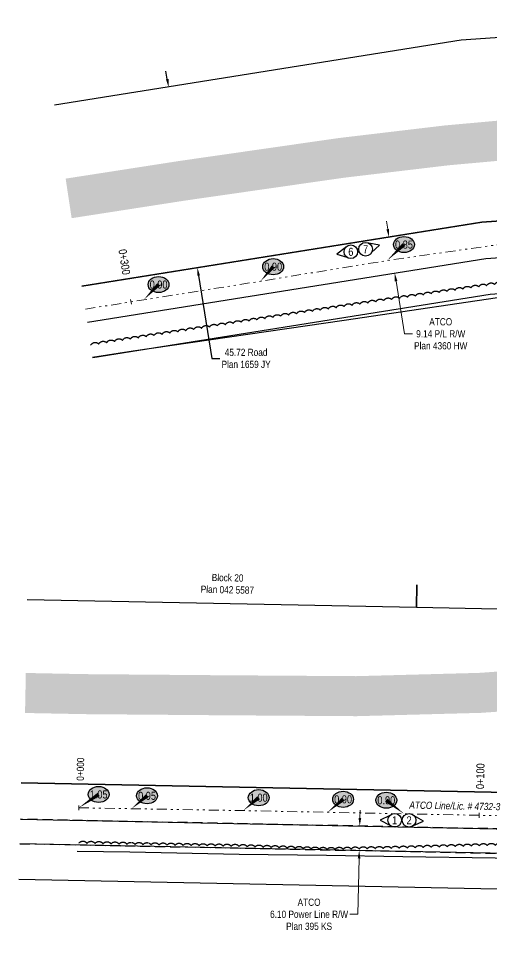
# Model space of a CAD drawing. Extents: x 414001 to 415604, y 6213282 to 6215080.
# Drawn here: x 415308.9 to 415426.8, y 6213802.3 to 6214037.7 of the extents above; entities that cross this region are included whole.
import ezdxf
from ezdxf.enums import TextEntityAlignment as Align

# ---------------------------------------------------------------- set-up
doc = ezdxf.new("R2010")
doc.units = 0
doc.header["$LTSCALE"] = 5
doc.header["$PDSIZE"] = 0.5
for name, pattern in [('0', [1, 1, 0]), ('CENTERLINEX33', [6.5, 2.5, -1, 0.5, -1, 0.5, -1]), ('foc-FLOWLINE', [3.75, 2.5, -1.25])]:
    doc.linetypes.add(name, pattern=pattern)
doc.layers.get('Defpoints').update_dxf_attribs({"color": 9})
for name, color, linetype in [('AS-FENCE-DASH', 48, 'foc-FENCE-DASH'), ('AS-ROADS', 254, 'Continuous'), ('C-EZE', 13, 'foc-FLOWLINE'), ('C-RW', 13, 'Continuous'), ('CG-NOTES', 7, 'Continuous'), ('F-RW', 190, 'Continuous'), ('L-TITLEDB', 4, 'Continuous'), ('L-TITLEDB-T', 4, 'Continuous'), ('P-ELEVATION', 7, 'Continuous'), ('T-BUSH', 110, '0')]:
    doc.layers.add(name, color=color, linetype=linetype)
doc.layers.add('AS-TELUS-ATCO PIPELINES', color=7, linetype='foc-TEL', lineweight=9, true_color=0xff9c38)
for name, color, linetype, lineweight in [('C-EZE-T', 13, 'Continuous', 9), ('C-RW-T', 13, 'Continuous', 9), ('EXISTING PIPE (EXIST OR HP)', 240, 'CENTERLINEX33', 20), ('T-TIE-T', 201, 'Continuous', 18)]:
    doc.layers.add(name, color=color, linetype=linetype, lineweight=lineweight)
doc.styles.add('1.8', font='ARIALN.TTF', dxfattribs={"height": 1.8})
doc.styles.add('175L', font='ARIALN.TTF', dxfattribs={"height": 20})
doc.styles.add('80', font='ARIALN.TTF', dxfattribs={"height": 10})
doc.styles.add('80L', font='ARIALN.TTF', dxfattribs={"height": 10})
doc.styles.add('foc-LtypeFont', font='ARIALN.TTF', dxfattribs={"height": 7.35})
doc.linetypes.add('foc-FENCE-DASH', pattern='A,0.5,-0.5,1,-0.5,1,-0.5,1,-0.5,1,-0.5,["X",foc-LtypeFont,S=0.2,R=0,X=-0.625,Y=-0.75],-0.5', length=7.5)
doc.linetypes.add('foc-TEL', pattern='A,2,-1,["T",foc-LtypeFont,S=0.2,R=0,X=-0.425,Y=-0.75],-1.24,8', length=12.24)
doc.dimstyles.new('Compass 1 000', dxfattribs={"dimtxt": 1.8, "dimasz": 2, "dimexe": 0.2, "dimexo": 0.0625, "dimgap": 0.5, "dimtad": 0, "dimtih": 1, "dimtoh": 1, "dimzin": 0, "dimdsep": 46, "dimtxsty": '1.8', "dimcen": 0.1, "dimse1": 1, "dimse2": 1, "dimclrd": 256, "dimclrt": 256, "dimaunit": 1, "dimadec": 4, "dimazin": 0, "dimtfac": 0.06, "dimtofl": 0, "dimtmove": 0, "dimatfit": 0, "dimfxl": 0.2, "dimtolj": 1, "dimtzin": 0, "dimlwd": -1, "dimarcsym": 0})

# ---------------------------------------------------------------- blocks, each defined once
blk = doc.blocks.new('*D455')
at = {"layer": 'C-RW-T', "transparency": 16777216}
for p, q in [((415400.93, 6213985.15), (415400.62, 6213987.13)), ((415403.01, 6213972.18), (415405.11, 6213959.01)), ((415405.11, 6213959.01), (415407.11, 6213959.01))]:
    blk.add_line(p, q, dxfattribs=at)
for points in [[(415401.26, 6213985.21), (415400.61, 6213985.1), (415401.25, 6213983.18)], [(415403.34, 6213972.23), (415402.68, 6213972.12), (415402.69, 6213974.15)]]:
    blk.add_solid(points, dxfattribs=at)
at = {"layer": 'Defpoints', "color": 0, "transparency": 16777216}
for p in [(415386.64, 6213980.85), (415402.69, 6213974.15), (415388.08, 6213971.82)]:
    blk.add_point(p, dxfattribs=at)
at = {"layer": 'C-RW-T', "transparency": 16777216, "insert": (415414.17, 6213959.01), "char_height": 1.8, "attachment_point": 5, "style": '1.8'}
blk.add_mtext('\\A1;ATCO\\P9.14 P/L R/W\\PPlan 4360 HW', dxfattribs=at)
blk = doc.blocks.new('*D458')
at = {"layer": 'C-EZE-T', "transparency": 16777216}
for p, q in [((415393.98, 6213838.04), (415394.02, 6213840.04)), ((415393.78, 6213827.95), (415393.5, 6213814)), ((415393.5, 6213814), (415391.5, 6213814))]:
    blk.add_line(p, q, dxfattribs=at)
for points in [[(415393.65, 6213838.05), (415394.32, 6213838.03), (415393.94, 6213836.04)], [(415393.45, 6213827.95), (415394.11, 6213827.94), (415393.82, 6213829.95)]]:
    blk.add_solid(points, dxfattribs=at)
at = {"layer": 'Defpoints', "color": 0, "transparency": 16777216}
for p in [(415436.27, 6213835.19), (415393.82, 6213829.95), (415436.14, 6213829.1)]:
    blk.add_point(p, dxfattribs=at)
at = {"layer": 'C-EZE-T', "transparency": 16777216, "insert": (415381.31, 6213814), "char_height": 1.8, "attachment_point": 5, "style": '1.8'}
blk.add_mtext('\\A1;ATCO\\P6.10 Power Line R/W\\PPlan 395 KS', dxfattribs=at)
blk = doc.blocks.new('*D473')
at = {"layer": 'Defpoints', "color": 0, "transparency": 16777216}
for p in [(415344.05, 6214020.32), (415351.26, 6213975.2), (415353.41, 6213975.54)]:
    blk.add_point(p, dxfattribs=at)
at = {"layer": 'L-TITLEDB-T', "transparency": 16777216}
for p, q in [((415345.9, 6214022.64), (415345.58, 6214024.62)), ((415353.73, 6213973.57), (415357.03, 6213952.87)), ((415357.03, 6213952.87), (415359.03, 6213952.87))]:
    blk.add_line(p, q, dxfattribs=at)
for points in [[(415346.22, 6214022.7), (415345.57, 6214022.59), (415346.21, 6214020.67)], [(415354.06, 6213973.62), (415353.4, 6213973.52), (415353.41, 6213975.54)]]:
    blk.add_solid(points, dxfattribs=at)
at = {"layer": 'L-TITLEDB-T', "transparency": 16777216, "insert": (415365.58, 6213952.87), "char_height": 1.8, "attachment_point": 5, "style": '1.8'}
blk.add_mtext('\\A1;45.72 Road\\PPlan 1659 JY', dxfattribs=at)
blk = doc.blocks.new('*U475')
at = {"layer": 'CG-NOTES', "color": 182}
blk.add_lwpolyline([(-6, 6), (-18, 0.1), (-6, -6)], dxfattribs=at)
blk.add_circle((0, 0), 8.49, dxfattribs=at)
at = {"color": 182, "style": '80L'}
blk.add_attdef('#', text='', height=10, dxfattribs=at).set_placement((0, 0), align=Align.MIDDLE_CENTER)
blk = doc.blocks.new('*U476')
at = {"layer": 'CG-NOTES', "color": 182}
blk.add_lwpolyline([(5.6, -6.4), (18, -1.1), (6.4, 5.6)], dxfattribs=at)
blk.add_circle((0, 0), 8.49, dxfattribs=at)
at = {"color": 182, "style": '80L'}
blk.add_attdef('#', text='', height=10, dxfattribs=at).set_placement((0, 0), align=Align.MIDDLE_CENTER)
blk = doc.blocks.new('*U477')
at = {"layer": 'CG-NOTES', "color": 182}
blk.add_lwpolyline([(-6.9, 4.9), (-17.7, -3.1), (-4.9, -6.9)], dxfattribs=at)
blk.add_circle((0, 0), 8.49, dxfattribs=at)
at = {"color": 182, "style": '80L'}
blk.add_attdef('#', text='', height=10, dxfattribs=at).set_placement((0, 0), align=Align.MIDDLE_CENTER)
blk = doc.blocks.new('*U478')
at = {"layer": 'CG-NOTES', "color": 182}
blk.add_lwpolyline([(7.5, -4), (17.3, 5.1), (4, 7.5)], dxfattribs=at)
blk.add_circle((0, 0), 8.49, dxfattribs=at)
at = {"color": 182, "style": '80L'}
blk.add_attdef('#', text='', height=10, dxfattribs=at).set_placement((0, 0), align=Align.MIDDLE_CENTER)
blk = doc.blocks.new('*U481')
at = {"layer": 'P-ELEVATION'}
h = blk.add_hatch(color=111, dxfattribs=at)
h.dxf.hatch_style = 1
edge = h.paths.add_edge_path()
edge.add_ellipse((0, 0), major_axis=(-13, 0), ratio=0.771839, start_angle=0, end_angle=360)
at = {"layer": 'P-ELEVATION', "color": 7, "flags": 128}
blk.add_lwpolyline([(0, 0, 5, 0, 0), (-24.8, -16.7, 0, 0, 0)], format="xyseb", dxfattribs=at)
at = {"layer": 'P-ELEVATION', "color": 7}
blk.add_ellipse((0, 0), major_axis=(-13, 0), ratio=0.771839, dxfattribs=at)
at = {"layer": 'P-ELEVATION', "style": '80'}
blk.add_attdef('BEND', text='', height=10, dxfattribs=at).set_placement((0, 0), align=Align.MIDDLE_CENTER)
blk = doc.blocks.new('*U482')
at = {"layer": 'P-ELEVATION'}
h = blk.add_hatch(color=111, dxfattribs=at)
h.dxf.hatch_style = 1
edge = h.paths.add_edge_path()
edge.add_ellipse((0, 0), major_axis=(-13, 0), ratio=0.771839, start_angle=0, end_angle=360)
at = {"layer": 'P-ELEVATION', "color": 7, "flags": 128}
blk.add_lwpolyline([(0, 0, 5, 0, 0), (-19.5, -16.2, 0, 0, 0)], format="xyseb", dxfattribs=at)
at = {"layer": 'P-ELEVATION', "color": 7}
blk.add_ellipse((0, 0), major_axis=(-13, 0), ratio=0.771839, dxfattribs=at)
at = {"layer": 'P-ELEVATION', "style": '80'}
blk.add_attdef('BEND', text='', height=10, dxfattribs=at).set_placement((0, 0), align=Align.MIDDLE_CENTER)
blk = doc.blocks.new('*U483')
at = {"layer": 'P-ELEVATION'}
h = blk.add_hatch(color=111, dxfattribs=at)
h.dxf.hatch_style = 1
edge = h.paths.add_edge_path()
edge.add_ellipse((0, 0), major_axis=(-13, 0), ratio=0.771839, start_angle=0, end_angle=360)
at = {"layer": 'P-ELEVATION', "color": 7, "flags": 128}
blk.add_lwpolyline([(0, 0, 5, 0, 0), (-19.4, -16.2, 0, 0, 0)], format="xyseb", dxfattribs=at)
at = {"layer": 'P-ELEVATION', "color": 7}
blk.add_ellipse((0, 0), major_axis=(-13, 0), ratio=0.771839, dxfattribs=at)
at = {"layer": 'P-ELEVATION', "style": '80'}
blk.add_attdef('BEND', text='', height=10, dxfattribs=at).set_placement((0, 0), align=Align.MIDDLE_CENTER)
blk = doc.blocks.new('*U484')
at = {"layer": 'P-ELEVATION'}
h = blk.add_hatch(color=111, dxfattribs=at)
h.dxf.hatch_style = 1
edge = h.paths.add_edge_path()
edge.add_ellipse((0, 0), major_axis=(-13, 0), ratio=0.771839, start_angle=0, end_angle=360)
at = {"layer": 'P-ELEVATION', "color": 7, "flags": 128}
blk.add_lwpolyline([(0, 0, 5, 0, 0), (-19.4, -16.2, 0, 0, 0)], format="xyseb", dxfattribs=at)
at = {"layer": 'P-ELEVATION', "color": 7}
blk.add_ellipse((0, 0), major_axis=(-13, 0), ratio=0.771839, dxfattribs=at)
at = {"layer": 'P-ELEVATION', "style": '80'}
blk.add_attdef('BEND', text='', height=10, dxfattribs=at).set_placement((0, 0), align=Align.MIDDLE_CENTER)
blk = doc.blocks.new('*U485')
at = {"layer": 'P-ELEVATION'}
h = blk.add_hatch(color=111, dxfattribs=at)
h.dxf.hatch_style = 1
edge = h.paths.add_edge_path()
edge.add_ellipse((0, 0), major_axis=(-13, 0), ratio=0.771839, start_angle=0, end_angle=360)
at = {"layer": 'P-ELEVATION', "color": 7, "flags": 128}
blk.add_lwpolyline([(0, 0, 5, 0, 0), (22.2, -17, 0, 0, 0)], format="xyseb", dxfattribs=at)
at = {"layer": 'P-ELEVATION', "color": 7}
blk.add_ellipse((0, 0), major_axis=(-13, 0), ratio=0.771839, dxfattribs=at)
at = {"layer": 'P-ELEVATION', "style": '80'}
blk.add_attdef('BEND', text='', height=10, dxfattribs=at).set_placement((0, 0), align=Align.MIDDLE_CENTER)
blk = doc.blocks.new('*U494')
at = {"layer": 'P-ELEVATION'}
h = blk.add_hatch(color=111, dxfattribs=at)
h.dxf.hatch_style = 1
edge = h.paths.add_edge_path()
edge.add_ellipse((0, 0), major_axis=(-13, 0), ratio=0.771839, start_angle=0, end_angle=360)
at = {"layer": 'P-ELEVATION', "color": 7, "flags": 128}
blk.add_lwpolyline([(0, 0, 5, 0, 0), (-18.6, -19.1, 0, 0, 0)], format="xyseb", dxfattribs=at)
at = {"layer": 'P-ELEVATION', "color": 7}
blk.add_ellipse((0, 0), major_axis=(-13, 0), ratio=0.771839, dxfattribs=at)
at = {"layer": 'P-ELEVATION', "style": '80'}
blk.add_attdef('BEND', text='', height=10, dxfattribs=at).set_placement((0, 0), align=Align.MIDDLE_CENTER)
blk = doc.blocks.new('*U495')
at = {"layer": 'P-ELEVATION'}
h = blk.add_hatch(color=111, dxfattribs=at)
h.dxf.hatch_style = 1
edge = h.paths.add_edge_path()
edge.add_ellipse((0, 0), major_axis=(-13, 0), ratio=0.771839, start_angle=0, end_angle=360)
at = {"layer": 'P-ELEVATION', "color": 7, "flags": 128}
blk.add_lwpolyline([(0, 0, 5, 0, 0), (-15.7, -18.1, 0, 0, 0)], format="xyseb", dxfattribs=at)
at = {"layer": 'P-ELEVATION', "color": 7}
blk.add_ellipse((0, 0), major_axis=(-13, 0), ratio=0.771839, dxfattribs=at)
at = {"layer": 'P-ELEVATION', "style": '80'}
blk.add_attdef('BEND', text='', height=10, dxfattribs=at).set_placement((0, 0), align=Align.MIDDLE_CENTER)
blk = doc.blocks.new('*U496')
at = {"layer": 'P-ELEVATION'}
h = blk.add_hatch(color=111, dxfattribs=at)
h.dxf.hatch_style = 1
edge = h.paths.add_edge_path()
edge.add_ellipse((0, 0), major_axis=(-13, 0), ratio=0.771839, start_angle=0, end_angle=360)
at = {"layer": 'P-ELEVATION', "color": 7, "flags": 128}
blk.add_lwpolyline([(0, 0, 5, 0, 0), (-21.2, -20, 0, 0, 0)], format="xyseb", dxfattribs=at)
at = {"layer": 'P-ELEVATION', "color": 7}
blk.add_ellipse((0, 0), major_axis=(-13, 0), ratio=0.771839, dxfattribs=at)
at = {"layer": 'P-ELEVATION', "style": '80'}
blk.add_attdef('BEND', text='', height=10, dxfattribs=at).set_placement((0, 0), align=Align.MIDDLE_CENTER)

msp = doc.modelspace()

# ---------------------------------------------------------------- hatches: boundary and pattern name
at = {"layer": 'AS-ROADS'}
h = msp.add_hatch(color=256, dxfattribs=at)
h.dxf.hatch_style = 1
h.paths.add_polyline_path([(415320.535, 6213997.78), (415322.029, 6213987.897), (415350.47, 6213992.315), (415389.985, 6213998), (415416.247, 6214001.121), (415461.398, 6214005.182), (415501.258, 6214007.044), (415555.999, 6214007.073), (415562.136, 6214006.843), (415562.246, 6214016.842), (415556.183, 6214017.069), (415501.022, 6214017.04), (415460.716, 6214015.157), (415415.209, 6214011.064), (415388.683, 6214007.912), (415348.991, 6214002.201)])
h = msp.add_hatch(color=256, dxfattribs=at)
h.dxf.hatch_style = 1
h.paths.add_polyline_path([(415598.242, 6213885.486), (415596.748, 6213895.37), (415554.138, 6213888.408), (415526.254, 6213884.3), (415493.11, 6213880.102), (415460.301, 6213876.879), (415423.767, 6213874.313), (415393.031, 6213873.49), (415358.037, 6213873.73), (415325.322, 6213873.998), (415310.595, 6213874.289), (415310.395, 6213864.295), (415325.183, 6213864.003), (415357.962, 6213863.735), (415393.131, 6213863.494), (415424.251, 6213864.327), (415461.14, 6213866.918), (415494.227, 6213870.168), (415527.611, 6213874.396), (415555.673, 6213878.531)])

# ---------------------------------------------------------------- linework, layer by layer
at = {"layer": 'AS-FENCE-DASH', "ltscale": 0.2, "flags": 128}
for points in [[(415327.274, 6213953.21), (415337.382, 6213954.739), (415390.037, 6213962.458), (415435.123, 6213969.063), (415491.984, 6213973.127), (415509.559, 6213972.807), (415531.262, 6213972.541), (415558.135, 6213972.028)], [(415323.404, 6213829.814), (415336.562, 6213829.584), (415363.876, 6213829.062), (415385.683, 6213828.741), (415404.721, 6213828.446), (415427.734, 6213828.07), (415448.794, 6213827.93), (415487.116, 6213833.113), (415520.258, 6213838.146), (415550.185, 6213842.749), (415591.83, 6213849.101), (415603.478, 6213850.862)]]:
    msp.add_lwpolyline(points, dxfattribs=at)
at = {"layer": 'AS-TELUS-ATCO PIPELINES', "ltscale": 0.2, "flags": 128}
msp.add_lwpolyline([(415310.96, 6213892.554), (415408.133, 6213890.609), (415408.247, 6213896.303)], dxfattribs=at)
at = {"layer": 'C-EZE', "ltscale": 0.2}
msp.add_lwpolyline([(415309.123, 6213831.643), (415478.138, 6213828.259), (415477.886, 6213818.119), (415484.077, 6213818.022), (415484.231, 6213828.138), (415493.614, 6213827.949), (415493.736, 6213834.042), (415484.323, 6213834.23), (415484.421, 6213840.689), (415484.562, 6213849.968), (415478.453, 6213848.993), (415478.312, 6213839.715), (415478.231, 6213834.352), (415448.457, 6213834.949), (415309.245, 6213837.735)], dxfattribs=at)
at = {"layer": 'C-RW'}
for points in [[(415561.959, 6213990.68), (415497.781, 6213991.966), (415424.417, 6213986.878), (415324.593, 6213970.942)], [(415325.96, 6213961.903), (415425.468, 6213977.788), (415498.006, 6213982.82), (415561.859, 6213981.535)], [(415600.807, 6213868.525), (415484.562, 6213849.968), (415478.453, 6213848.993), (415447.773, 6213844.106), (415309.428, 6213846.873)], [(415309.245, 6213837.735), (415448.457, 6213834.949), (415478.312, 6213839.715), (415484.421, 6213840.689), (415602.174, 6213859.486)]]:
    msp.add_lwpolyline(points, dxfattribs=at)
at = {"layer": 'EXISTING PIPE (EXIST OR HP)', "ltscale": 0.2, "flags": 128}
for points in [[(415325.466, 6213965.169), (415340.023, 6213967.502), (415369.206, 6213972.154), (415400.754, 6213977.312), (415430.942, 6213981.644), (415460.905, 6213983.665), (415486.838, 6213985.01), (415512.442, 6213985.655), (415533.371, 6213985.202), (415558.708, 6213984.664)], [(415323.808, 6213840.609), (415336.97, 6213840.378), (415364.853, 6213839.904), (415385.935, 6213839.493), (415405.027, 6213839.099), (415428.989, 6213838.639), (415452.53, 6213838.495), (415486.424, 6213844.229)]]:
    msp.add_lwpolyline(points, dxfattribs=at)
at = {"layer": 'F-RW', "flags": 128}
for points in [[(415325.96, 6213961.903), (415425.468, 6213977.788), (415498.006, 6213982.82), (415561.859, 6213981.535)], [(415561.761, 6213972.539), (415498.227, 6213973.817), (415426.49, 6213968.841), (415327.305, 6213953.008)], [(415309.125, 6213831.683), (415493.615, 6213827.992), (415493.899, 6213842.202), (415602.174, 6213859.486)], [(415603.52, 6213850.591), (415502.743, 6213834.504), (415502.429, 6213818.818), (415308.853, 6213822.69)]]:
    msp.add_lwpolyline(points, dxfattribs=at)
at = {"layer": 'L-TITLEDB'}
msp.add_line((415408.133, 6213890.609), (415408.247, 6213896.303), dxfattribs=at)
msp.add_line((415408.133, 6213890.609), (415408.247, 6213896.303), dxfattribs=at)
for points in [[(415562.459, 6214036.372), (415496.603, 6214037.692), (415419.233, 6214032.326), (415317.761, 6214016.127)], [(415324.593, 6213970.942), (415424.417, 6213986.878), (415497.781, 6213991.966), (415561.959, 6213990.68)], [(415593.974, 6213913.71), (415471.58, 6213894.172), (415444.616, 6213889.877), (415408.133, 6213890.609), (415310.96, 6213892.553)], [(415309.428, 6213846.873), (415447.773, 6213844.106), (415478.453, 6213848.993), (415484.562, 6213849.968), (415600.807, 6213868.525)]]:
    msp.add_lwpolyline(points, dxfattribs=at)
at = {"layer": 'L-TITLEDB', "flags": 128}
msp.add_lwpolyline([(415408.247, 6213896.303), (415408.133, 6213890.609), (415310.96, 6213892.553)], dxfattribs=at)
at = {"layer": 'T-BUSH', "flags": 128}
for points in [[(415326.827, 6213956.177, -0.5205671), (415328.803, 6213956.479, -0.5205671), (415330.779, 6213956.782, -0.5205671), (415332.755, 6213957.085, -0.5205671), (415334.732, 6213957.387, -0.5205671), (415336.708, 6213957.69, -0.5205671), (415338.684, 6213957.992, -0.5205671), (415340.66, 6213958.293, -0.5205671), (415342.637, 6213958.595, -0.5205671), (415344.613, 6213958.896, -0.5205671), (415346.589, 6213959.197, -0.5205671), (415348.566, 6213959.499, -0.5205671), (415350.542, 6213959.8, -0.5205671), (415352.518, 6213960.102, -0.5205671), (415354.495, 6213960.403, -0.5205671), (415356.471, 6213960.704, -0.5205671), (415358.447, 6213961.006, -0.5205671), (415360.424, 6213961.307, -0.5205671), (415362.4, 6213961.609, -0.5205671), (415364.376, 6213961.91, -0.5205671), (415366.353, 6213962.211, -0.5205671), (415368.329, 6213962.513, -0.5205671), (415370.305, 6213962.814, -0.5205671), (415372.282, 6213963.115, -0.5205671), (415374.258, 6213963.417, -0.5205671), (415376.234, 6213963.718, -0.5205671), (415378.211, 6213964.02, -0.5205671), (415380.187, 6213964.321, -0.5205671), (415382.163, 6213964.622, -0.5205671), (415384.14, 6213964.924, -0.5205671), (415386.116, 6213965.225, -0.5205671), (415388.092, 6213965.526, -0.5205671), (415390.069, 6213965.828, -0.5205671), (415392.045, 6213966.129, -0.5205671), (415394.022, 6213966.427, -0.5205671), (415396, 6213966.717, -0.5205671), (415397.978, 6213967.006, -0.5205671), (415399.956, 6213967.295, -0.5205671), (415401.934, 6213967.585, -0.5205671), (415403.912, 6213967.874, -0.5205671), (415405.891, 6213968.163, -0.5205671), (415407.869, 6213968.453, -0.5205671), (415409.847, 6213968.742, -0.5205671), (415411.825, 6213969.031, -0.5205671), (415413.803, 6213969.32, -0.5205671), (415415.781, 6213969.61, -0.5205671), (415417.759, 6213969.899, -0.5205671), (415419.737, 6213970.188, -0.5205671), (415421.716, 6213970.478, -0.5205671), (415423.694, 6213970.767, -0.5205671), (415425.672, 6213971.056, -0.5205671), (415427.65, 6213971.345, -0.5205671), (415429.628, 6213971.635, -0.5205671), (415431.606, 6213971.924, -0.5205671), (415433.584, 6213972.213, -0.5205671), (415435.573, 6213972.407, -0.5205671), (415437.566, 6213972.567, -0.5205671), (415439.559, 6213972.727, -0.5205671), (415441.552, 6213972.888, -0.5205671), (415443.544, 6213973.048, -0.5205671), (415445.537, 6213973.208, -0.5205671), (415447.53, 6213973.368, -0.5205671), (415449.523, 6213973.529, -0.5205671), (415451.516, 6213973.684, -0.5205671), (415453.51, 6213973.831, -0.5205671), (415455.503, 6213973.977, -0.5205671), (415457.497, 6213974.123, -0.5205671), (415459.491, 6213974.269, -0.5205671), (415461.485, 6213974.415, -0.5205671), (415463.479, 6213974.561, -0.5205671), (415465.473, 6213974.707, -0.5205671), (415467.466, 6213974.853, -0.5205671), (415469.462, 6213974.974, -0.5205671), (415471.458, 6213975.093, -0.5205671), (415473.453, 6213975.213, -0.5205671), (415475.449, 6213975.332, -0.5205671), (415477.444, 6213975.451, -0.5205671), (415479.44, 6213975.571, -0.5205671), (415481.436, 6213975.69, -0.5205671), (415483.431, 6213975.809, -0.5205671), (415485.427, 6213975.927, -0.5205671), (415487.423, 6213976.042, -0.5205671), (415489.419, 6213976.156, -0.5205671), (415491.415, 6213976.271, -0.5205671), (415493.411, 6213976.385, -0.5205671), (415495.406, 6213976.5, -0.5205671), (415497.402, 6213976.614, -0.5205671), (415499.398, 6213976.729, -0.5205671), (415501.394, 6213976.844, -0.5205671), (415503.391, 6213976.914, -0.5205671), (415505.39, 6213976.882, -0.5205671), (415507.389, 6213976.851, -0.5205671), (415509.388, 6213976.819, -0.5205671), (415511.387, 6213976.788, -0.5205671), (415513.386, 6213976.756, -0.5205671), (415515.385, 6213976.725, -0.5205671), (415517.383, 6213976.693, -0.5205671), (415519.382, 6213976.662, -0.5205671), (415521.381, 6213976.631, -0.5205671), (415523.38, 6213976.599, -0.5205671), (415525.379, 6213976.568, -0.5205671), (415527.378, 6213976.536, -0.5205671), (415529.377, 6213976.505, -0.5205671), (415531.376, 6213976.473, -0.5205671), (415533.375, 6213976.431, -0.5205671), (415535.373, 6213976.389, -0.5205671), (415537.372, 6213976.347, -0.5205671), (415539.371, 6213976.304, -0.5205671), (415541.37, 6213976.262, -0.5205671), (415543.368, 6213976.22, -0.5205671), (415545.367, 6213976.178, -0.5205671), (415547.366, 6213976.136, -0.5205671), (415549.365, 6213976.094, -0.5205671), (415551.363, 6213976.051, -0.5205671), (415553.362, 6213976.009, -0.5205671), (415555.361, 6213975.967, -0.5205671), (415557.809, 6213975.916, -0.5205671)], [(415323.872, 6213831.796, -0.5205671), (415325.87, 6213831.743, -0.5205671), (415327.869, 6213831.691, -0.5205671), (415329.867, 6213831.638, -0.5205671), (415331.866, 6213831.586, -0.5205671), (415333.864, 6213831.533, -0.5205671), (415335.863, 6213831.48, -0.5205671), (415337.861, 6213831.435, -0.5205671), (415339.86, 6213831.399, -0.5205671), (415341.859, 6213831.362, -0.5205671), (415343.858, 6213831.326, -0.5205671), (415345.857, 6213831.29, -0.5205671), (415347.856, 6213831.253, -0.5205671), (415349.855, 6213831.217, -0.5205671), (415351.853, 6213831.181, -0.5205671), (415353.852, 6213831.144, -0.5205671), (415355.851, 6213831.108, -0.5205671), (415357.85, 6213831.071, -0.5205671), (415359.849, 6213831.035, -0.5205671), (415361.848, 6213830.999, -0.5205671), (415363.847, 6213830.962, -0.5205671), (415365.844, 6213830.893, -0.5205671), (415367.842, 6213830.822, -0.5205671), (415369.84, 6213830.751, -0.5205671), (415371.838, 6213830.681, -0.5205671), (415373.836, 6213830.61, -0.5205671), (415375.834, 6213830.539, -0.5205671), (415377.832, 6213830.468, -0.5205671), (415379.83, 6213830.398, -0.5205671), (415381.828, 6213830.327, -0.5205671), (415383.826, 6213830.256, -0.5205671), (415385.824, 6213830.185, -0.5205671), (415387.823, 6213830.215, -0.5205671), (415389.821, 6213830.253, -0.5205671), (415391.82, 6213830.29, -0.5205671), (415393.819, 6213830.327, -0.5205671), (415395.818, 6213830.365, -0.5205671), (415397.817, 6213830.402, -0.5205671), (415399.816, 6213830.439, -0.5205671), (415401.814, 6213830.476, -0.5205671), (415403.813, 6213830.52, -0.5205671), (415405.811, 6213830.58, -0.5205671), (415407.81, 6213830.64, -0.5205671), (415409.808, 6213830.7, -0.5205671), (415411.806, 6213830.76, -0.5205671), (415413.804, 6213830.82, -0.5205671), (415415.803, 6213830.88, -0.5205671), (415417.801, 6213830.94, -0.5205671), (415419.799, 6213831.001, -0.5205671), (415421.798, 6213831.061, -0.5205671), (415423.796, 6213831.121, -0.5205671), (415425.794, 6213831.181, -0.5205671), (415427.792, 6213831.241, -0.5205671), (415429.792, 6213831.243, -0.5205671), (415431.791, 6213831.246, -0.5205671), (415433.79, 6213831.248, -0.5205671), (415435.789, 6213831.251, -0.5205671), (415437.788, 6213831.253, -0.5205671), (415439.787, 6213831.256, -0.5205671), (415441.787, 6213831.258, -0.5205671), (415443.786, 6213831.26, -0.5205671), (415445.785, 6213831.263, -0.5205671), (415447.784, 6213831.265, -0.5205671), (415449.771, 6213831.456, -0.5205671), (415451.754, 6213831.712, -0.5205671), (415453.737, 6213831.969, -0.5205671), (415455.719, 6213832.225, -0.5205671), (415457.702, 6213832.481, -0.5205671), (415459.685, 6213832.737, -0.5205671), (415461.667, 6213832.993, -0.5205671), (415463.65, 6213833.249, -0.5205671), (415465.633, 6213833.505, -0.5205671), (415467.615, 6213833.761, -0.5205671), (415469.598, 6213834.018, -0.5205671), (415471.581, 6213834.274, -0.5205671), (415473.564, 6213834.53, -0.5205671), (415475.546, 6213834.786, -0.5205671), (415477.529, 6213835.042, -0.5205671), (415479.512, 6213835.298, -0.5205671), (415481.494, 6213835.554, -0.5205671), (415483.477, 6213835.81, -0.5205671), (415485.46, 6213836.067, -0.5205671), (415487.442, 6213836.323, -0.5205671), (415489.425, 6213836.579, -0.5205671), (415491.408, 6213836.835, -0.5205671), (415493.391, 6213837.091, -0.5205671), (415495.373, 6213837.347, -0.5205671), (415497.356, 6213837.603, -0.5205671), (415499.339, 6213837.859, -0.5205671), (415501.321, 6213838.116, -0.5205671), (415503.304, 6213838.372, -0.5205671), (415505.287, 6213838.628, -0.5205671), (415507.264, 6213838.922, -0.5205671), (415509.241, 6213839.223, -0.5205671), (415511.217, 6213839.524, -0.5205671), (415513.194, 6213839.824, -0.5205671), (415515.17, 6213840.125, -0.5205671), (415517.146, 6213840.425, -0.5205671), (415519.123, 6213840.726, -0.5205671), (415521.099, 6213841.027, -0.5205671), (415523.076, 6213841.327, -0.5205671), (415525.052, 6213841.628, -0.5205671), (415527.029, 6213841.929, -0.5205671), (415529.005, 6213842.229, -0.5205671), (415530.982, 6213842.53, -0.5205671), (415532.958, 6213842.83, -0.5205671), (415534.934, 6213843.131, -0.5205671), (415536.911, 6213843.432, -0.5205671), (415538.887, 6213843.732, -0.5205671), (415540.864, 6213844.033, -0.5205671), (415542.84, 6213844.334, -0.5205671), (415544.817, 6213844.634, -0.5205671), (415546.793, 6213844.935, -0.5205671), (415548.77, 6213845.235, -0.5205671), (415550.746, 6213845.539, -0.5205671), (415552.72, 6213845.855, -0.5205671), (415554.694, 6213846.171, -0.5205671), (415556.668, 6213846.487, -0.5205671), (415558.642, 6213846.803, -0.5205671), (415560.616, 6213847.119, -0.5205671), (415562.59, 6213847.435, -0.5205671), (415564.564, 6213847.751, -0.5205671), (415566.538, 6213848.067, -0.5205671), (415568.512, 6213848.383, -0.5205671), (415570.486, 6213848.699, -0.5205671), (415572.46, 6213849.015, -0.5205671), (415574.434, 6213849.331, -0.5205671), (415576.408, 6213849.647, -0.5205671), (415578.382, 6213849.963, -0.5205671), (415580.356, 6213850.279, -0.5205671), (415582.33, 6213850.595, -0.5205671), (415584.304, 6213850.911, -0.5205671), (415586.278, 6213851.227, -0.5205671), (415588.252, 6213851.543, -0.5205671), (415590.228, 6213851.852, -0.5205671), (415592.204, 6213852.154, -0.5205671), (415594.18, 6213852.457, -0.5205671), (415596.156, 6213852.76, -0.5205671), (415598.132, 6213853.062, -0.5205671), (415600.108, 6213853.365, -0.5205671), (415603.033, 6213853.813, -0.5205671)]]:
    msp.add_lwpolyline(points, format="xyb", dxfattribs=at)
at = {"layer": 'T-TIE-T'}
for p, q in [((415336.95, 6213966.402), (415336.76, 6213967.587)), ((415323.797, 6213840.009), (415323.818, 6213841.208)), ((415423.738, 6213838.14), (415423.761, 6213839.339))]:
    msp.add_line(p, q, dxfattribs=at)

# ---------------------------------------------------------------- block references
at = {"layer": 'CG-NOTES', "xscale": 0.1999180260000002, "yscale": 0.1999180260000002, "zscale": 0.1999180260000002}
for name, p, values in [('*U496', (415404.998, 6213981.307), {'BEND': '0.85'}), ('*U477', (415391.731, 6213979.501), {'#': '6'}), ('*U478', (415395.414, 6213980.135), {'#': '7'}), ('*U495', (415372.348, 6213975.78), {'BEND': '0.90'}), ('*U494', (415343.734, 6213971.315), {'BEND': '0.90'}), ('*U481', (415328.766, 6213843.945), {'BEND': '1.05'}), ('*U482', (415340.859, 6213843.611), {'BEND': '0.95'}), ('*U483', (415368.731, 6213843.137), {'BEND': '1.00'}), ('*U484', (415389.804, 6213842.726), {'BEND': '0.90'}), ('*U485', (415400.585, 6213842.494), {'BEND': '0.90'}), ('*U475', (415402.674, 6213837.508), {'#': '1'}), ('*U476', (415406.269, 6213837.489), {'#': '2'})]:
    msp.add_blockref(name, p, dxfattribs=at).add_auto_attribs(values)

# ---------------------------------------------------------------- texts
at = {"layer": 'EXISTING PIPE (EXIST OR HP)', "ltscale": 0.05, "insert": (415406.363, 6213842.214), "char_height": 1.79926, "attachment_point": 1, "rotation": 358.90022, "style": '175L'}
msp.add_mtext_dynamic_manual_height_columns('\\pi0.009;{\\fArial Narrow|b0|i1|c0|p34;ATCO Line/Lic. # 4732-3}', width=22.7076, gutter_width=99.959, heights=[0], dxfattribs=at)
at = {"layer": 'T-TIE-T', "style": '175L'}
for s, height, rotation, p in [('0+300', 1.9992, 279.10636, (415335.211, 6213976.963)), ('0+000', 1.7993, 88.99453, (415324.214, 6213850.255)), ('0+100', 1.9992, 88.90022, (415424.039, 6213848.507))]:
    msp.add_text(s, height=height, rotation=rotation, dxfattribs=at).set_placement(p, align=Align.MIDDLE_CENTER)

# ---------------------------------------------------------------- dimensions: what is measured, and where the dimension line sits
at = {"layer": 'C-EZE-T', "color": 3}
dim = msp.add_linear_dim(base=(415393.821, 6213829.947), p1=(415436.265, 6213835.193), p2=(415436.143, 6213829.1), angle=268.85316, text='ATCO\\P6.10 Power Line R/W\\PPlan 395 KS', dimstyle='Compass 1 000', dxfattribs=at)
dim.commit()
dim.dimension.update_dxf_attribs({"geometry": '*D458', "text_midpoint": (415381.306, 6213814.003), "dimtype": 161})
at = {"layer": 'C-RW-T'}
dim = msp.add_linear_dim(base=(415402.691, 6213974.152), p1=(415386.642, 6213980.848), p2=(415388.083, 6213971.82), angle=279.06979, text='ATCO\\P9.14 P/L R/W\\PPlan 4360 HW', dimstyle='Compass 1 000', dxfattribs=at)
dim.commit()
dim.dimension.update_dxf_attribs({"geometry": '*D455', "text_midpoint": (415414.167, 6213959.011), "dimtype": 161})
at = {"layer": 'L-TITLEDB-T'}
dim = msp.add_linear_dim(base=(415353.414, 6213975.543), p1=(415344.053, 6214020.325), p2=(415351.257, 6213975.199), angle=279.07016, text='45.72 Road\\PPlan 1659 JY', dimstyle='Compass 1 000', dxfattribs=at)
dim.commit()
dim.dimension.update_dxf_attribs({"geometry": '*D473', "text_midpoint": (415365.58, 6213952.874), "dimtype": 161})

# ---------------------------------------------------------------- next in the draw order: texts
at = {"layer": 'L-TITLEDB-T', "insert": (415354.252, 6213899.116), "char_height": 1.79926, "attachment_point": 1, "rotation": 358.86433, "style": '175L', "bg_fill": 3, "box_fill_scale": 1.15, "bg_fill_color": 256, "bg_fill_true_color": 256, "bg_fill_transparency": 0}
msp.add_mtext_dynamic_manual_height_columns('\\pi2.78153;Block 20 \\P\\pi0.08816;Plan 042 5587', width=13.21545, gutter_width=99.959, heights=[0], dxfattribs=at)

doc.saveas('drawing.dxf')
